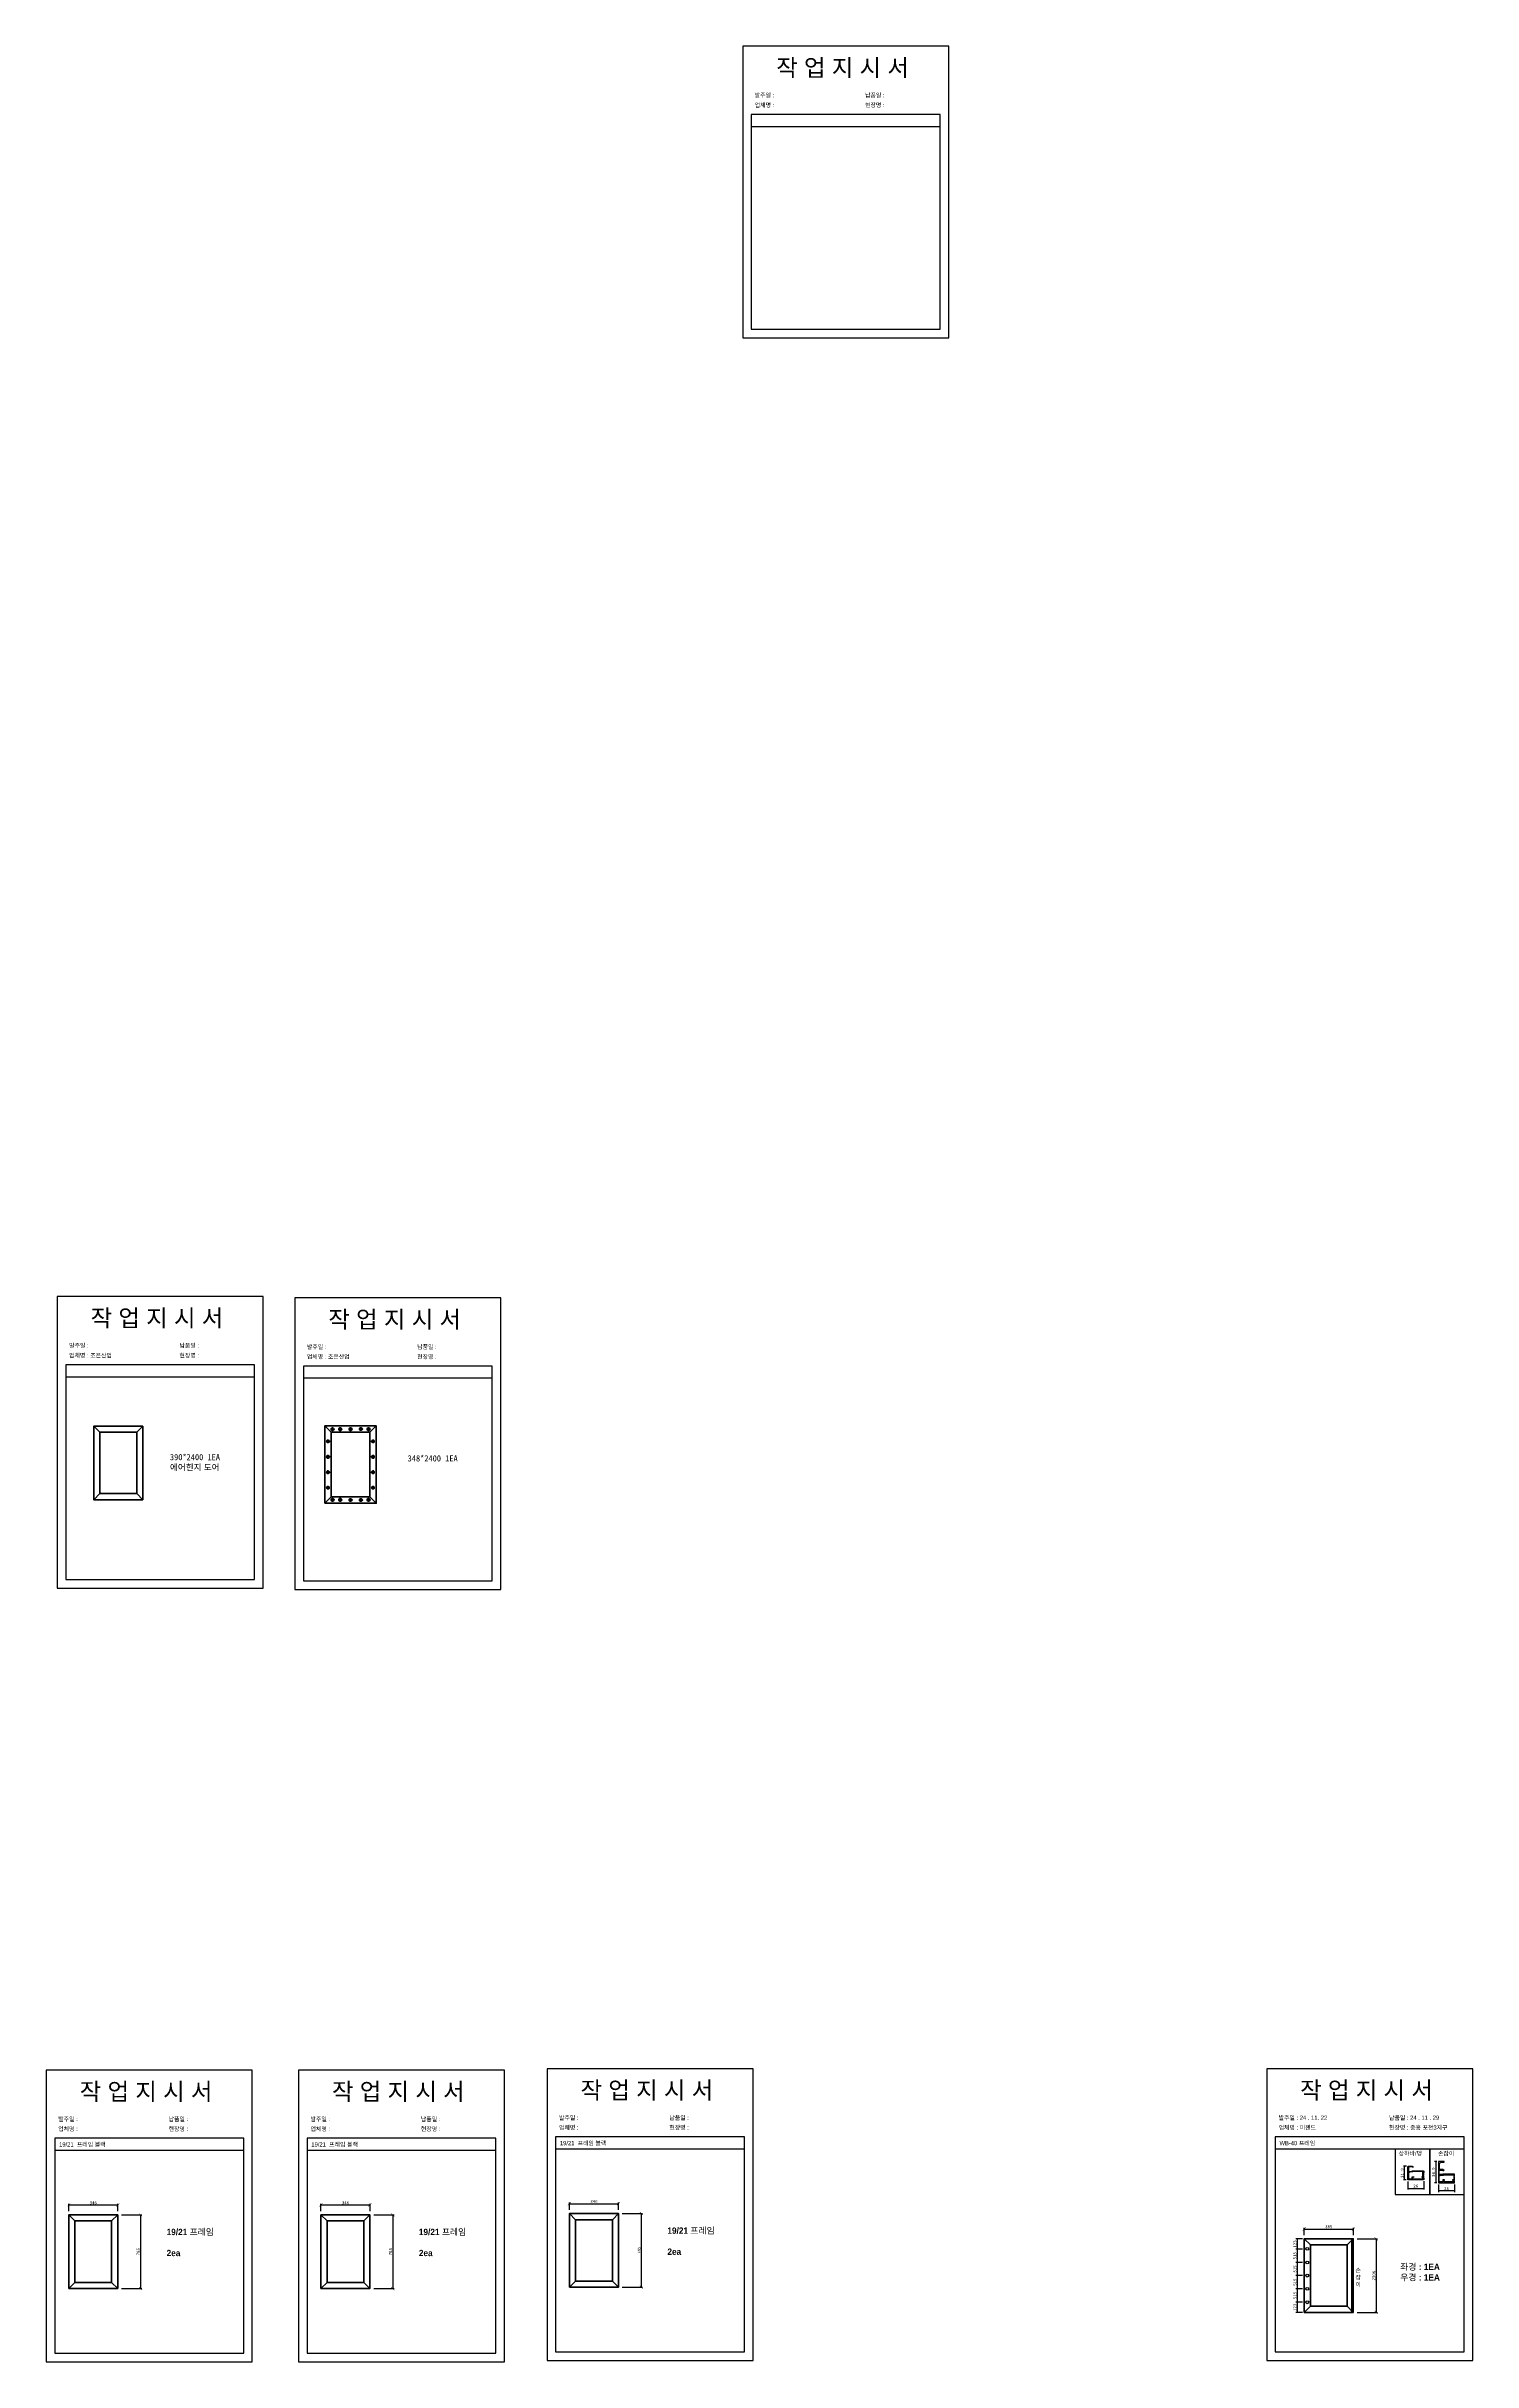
# Model space of a CAD drawing. Header units: millimetres. Extents: x -44117 to 256353, y -2095463 to 65325.
# Drawn here: x 39592 to 51223, y 24992 to 43863 of the extents above; entities that cross this region are included whole.
import ezdxf

# ---------------------------------------------------------------- set-up
doc = ezdxf.new("R2010")
doc.units = ezdxf.units.MM
doc.header["$LTSCALE"] = 10
doc.layers.add('Layer1', color=7, linetype='Continuous', lineweight=70)
doc.dimstyles.new('ISO-25', dxfattribs={"dimtxt": 2.5, "dimasz": 2.5, "dimexe": 1, "dimexo": 1, "dimtad": 1, "dimtxsty": 'Standard', "dimblk": 'ARCHTICK', "dimcen": 2.5, "dimadec": 0, "dimazin": 0, "dimtfac": 1, "dimtmove": 0, "dimatfit": 3, "dimfxl": 0, "dimarcsym": 0})

# ---------------------------------------------------------------- blocks, each defined once
blk = doc.blocks.new('_ArchTick')
at = {"color": 0, "linetype": 'ByBlock', "const_width": 0.15}
blk.add_lwpolyline([(-0.5, -0.5), (0.5, 0.5)], dxfattribs=at)
blk = doc.blocks.new('*D1538')
at = {"color": 0, "lineweight": -2}
for p, q in [((39775, 26218), (39775, 26279)), ((39775, 26269), (40175, 26269)), ((40175, 26218), (40175, 26279))]:
    blk.add_line(p, q, dxfattribs=at)
at = {"layer": 'Defpoints', "color": 0}
for p in [(40175, 26269), (39775, 26188), (40175, 26188)]:
    blk.add_point(p, dxfattribs=at)
at = {"color": 0, "lineweight": -2, "xscale": 25, "yscale": 25, "zscale": 25, "rotation": 180}
blk.add_blockref('_ArchTick', (39775, 26269), dxfattribs=at)
at = {"color": 0, "lineweight": -2, "xscale": 25, "yscale": 25, "zscale": 25}
blk.add_blockref('_ArchTick', (40175, 26269), dxfattribs=at)
at = {"color": 0, "insert": (39975, 26287), "char_height": 25, "attachment_point": 5}
blk.add_mtext('346', dxfattribs=at)
blk = doc.blocks.new('*D1537')
at = {"color": 0, "lineweight": -2}
for p, q in [((40205, 26188), (40371, 26188)), ((40361, 26188), (40361, 25588)), ((40205, 25588), (40371, 25588))]:
    blk.add_line(p, q, dxfattribs=at)
at = {"layer": 'Defpoints', "color": 0}
for p in [(40175, 26188), (40175, 25588), (40361, 25588)]:
    blk.add_point(p, dxfattribs=at)
at = {"color": 0, "lineweight": -2, "xscale": 25, "yscale": 25, "zscale": 25}
for p, rotation in [((40361, 26188), 90), ((40361, 25588), 270)]:
    blk.add_blockref('_ArchTick', p, dxfattribs=dict(at, rotation=rotation))
at = {"color": 0, "insert": (40342, 25888), "char_height": 25, "attachment_point": 5, "rotation": 90}
blk.add_mtext('785', dxfattribs=at)
blk = doc.blocks.new('*D1540')
at = {"color": 0, "lineweight": -2}
for p, q in [((41832, 26218), (41832, 26279)), ((41832, 26269), (42232, 26269)), ((42232, 26218), (42232, 26279))]:
    blk.add_line(p, q, dxfattribs=at)
at = {"layer": 'Defpoints', "color": 0}
for p in [(42232, 26269), (41832, 26188), (42232, 26188)]:
    blk.add_point(p, dxfattribs=at)
at = {"color": 0, "lineweight": -2, "xscale": 25, "yscale": 25, "zscale": 25, "rotation": 180}
blk.add_blockref('_ArchTick', (41832, 26269), dxfattribs=at)
at = {"color": 0, "lineweight": -2, "xscale": 25, "yscale": 25, "zscale": 25}
blk.add_blockref('_ArchTick', (42232, 26269), dxfattribs=at)
at = {"color": 0, "insert": (42032, 26287), "char_height": 25, "attachment_point": 5}
blk.add_mtext('346', dxfattribs=at)
blk = doc.blocks.new('*D1539')
at = {"color": 0, "lineweight": -2}
for p, q in [((42262, 26188), (42428, 26188)), ((42418, 26188), (42418, 25588)), ((42262, 25588), (42428, 25588))]:
    blk.add_line(p, q, dxfattribs=at)
at = {"layer": 'Defpoints', "color": 0}
for p in [(42232, 26188), (42232, 25588), (42418, 25588)]:
    blk.add_point(p, dxfattribs=at)
at = {"color": 0, "lineweight": -2, "xscale": 25, "yscale": 25, "zscale": 25}
for p, rotation in [((42418, 26188), 90), ((42418, 25588), 270)]:
    blk.add_blockref('_ArchTick', p, dxfattribs=dict(at, rotation=rotation))
at = {"color": 0, "insert": (42399, 25888), "char_height": 25, "attachment_point": 5, "rotation": 90}
blk.add_mtext('785', dxfattribs=at)
blk = doc.blocks.new('*D1542')
at = {"color": 0, "lineweight": -2}
for p, q in [((43858, 26229), (43858, 26289)), ((43858, 26279), (44258, 26279)), ((44258, 26229), (44258, 26289))]:
    blk.add_line(p, q, dxfattribs=at)
at = {"layer": 'Defpoints', "color": 0}
for p in [(44258, 26279), (43858, 26199), (44258, 26199)]:
    blk.add_point(p, dxfattribs=at)
at = {"color": 0, "lineweight": -2, "xscale": 25, "yscale": 25, "zscale": 25, "rotation": 180}
blk.add_blockref('_ArchTick', (43858, 26279), dxfattribs=at)
at = {"color": 0, "lineweight": -2, "xscale": 25, "yscale": 25, "zscale": 25}
blk.add_blockref('_ArchTick', (44258, 26279), dxfattribs=at)
at = {"color": 0, "insert": (44058, 26298), "char_height": 25, "attachment_point": 5}
blk.add_mtext('346', dxfattribs=at)
blk = doc.blocks.new('*D1541')
at = {"color": 0, "lineweight": -2}
for p, q in [((44288, 26199), (44454, 26199)), ((44444, 26199), (44444, 25599)), ((44288, 25599), (44454, 25599))]:
    blk.add_line(p, q, dxfattribs=at)
at = {"layer": 'Defpoints', "color": 0}
for p in [(44258, 26199), (44258, 25599), (44444, 25599)]:
    blk.add_point(p, dxfattribs=at)
at = {"color": 0, "lineweight": -2, "xscale": 25, "yscale": 25, "zscale": 25}
for p, rotation in [((44444, 26199), 90), ((44444, 25599), 270)]:
    blk.add_blockref('_ArchTick', p, dxfattribs=dict(at, rotation=rotation))
at = {"color": 0, "insert": (44425, 25899), "char_height": 25, "attachment_point": 5, "rotation": 90}
blk.add_mtext('785', dxfattribs=at)
blk = doc.blocks.new('*D1544')
at = {"color": 0, "lineweight": -2}
for p, q in [((49850, 26023), (49850, 26083)), ((49850, 26073), (50250, 26073)), ((50250, 26023), (50250, 26083))]:
    blk.add_line(p, q, dxfattribs=at)
at = {"layer": 'Defpoints', "color": 0}
for p in [(50250, 26073), (49850, 25993), (50250, 25993)]:
    blk.add_point(p, dxfattribs=at)
at = {"color": 0, "lineweight": -2, "xscale": 25, "yscale": 25, "zscale": 25, "rotation": 180}
blk.add_blockref('_ArchTick', (49850, 26073), dxfattribs=at)
at = {"color": 0, "lineweight": -2, "xscale": 25, "yscale": 25, "zscale": 25}
blk.add_blockref('_ArchTick', (50250, 26073), dxfattribs=at)
at = {"color": 0, "insert": (50050, 26092), "char_height": 25, "attachment_point": 5}
blk.add_mtext('385', dxfattribs=at)
blk = doc.blocks.new('*D1543')
at = {"color": 0, "lineweight": -2}
for p, q in [((50280, 25993), (50446, 25993)), ((50436, 25993), (50436, 25393)), ((50280, 25393), (50446, 25393))]:
    blk.add_line(p, q, dxfattribs=at)
at = {"layer": 'Defpoints', "color": 0}
for p in [(50250, 25993), (50250, 25393), (50436, 25393)]:
    blk.add_point(p, dxfattribs=at)
at = {"color": 0, "lineweight": -2, "xscale": 25, "yscale": 25, "zscale": 25}
for p, rotation in [((50436, 25993), 90), ((50436, 25393), 270)]:
    blk.add_blockref('_ArchTick', p, dxfattribs=dict(at, rotation=rotation))
at = {"color": 0, "insert": (50417, 25693), "char_height": 25, "attachment_point": 5, "rotation": 90}
blk.add_mtext('2306', dxfattribs=at)
blk = doc.blocks.new('*D1545')
at = {"color": 0, "lineweight": -2}
for p, q in [((49835, 25993), (49782, 25993)), ((49835, 25909), (49782, 25909)), ((49792, 25993), (49792, 25909))]:
    blk.add_line(p, q, dxfattribs=at)
at = {"layer": 'Defpoints', "color": 0}
for p in [(49792, 25909), (49850, 25993), (49850, 25909)]:
    blk.add_point(p, dxfattribs=at)
at = {"color": 0, "lineweight": -2, "xscale": 10, "yscale": 10, "zscale": 10}
for p, rotation in [((49792, 25993), 90), ((49792, 25909), 270)]:
    blk.add_blockref('_ArchTick', p, dxfattribs=dict(at, rotation=rotation))
at = {"color": 0, "insert": (49773, 25951), "char_height": 25, "attachment_point": 5, "rotation": 90}
blk.add_mtext('123', dxfattribs=at)
blk = doc.blocks.new('*D1546')
at = {"color": 0, "lineweight": -2}
for p, q in [((49835, 25909), (49782, 25909)), ((49792, 25909), (49792, 25800)), ((49835, 25800), (49782, 25800))]:
    blk.add_line(p, q, dxfattribs=at)
at = {"layer": 'Defpoints', "color": 0}
for p in [(49850, 25909), (49792, 25800), (49850, 25800)]:
    blk.add_point(p, dxfattribs=at)
at = {"color": 0, "lineweight": -2, "xscale": 10, "yscale": 10, "zscale": 10}
for p, rotation in [((49792, 25909), 90), ((49792, 25800), 270)]:
    blk.add_blockref('_ArchTick', p, dxfattribs=dict(at, rotation=rotation))
at = {"color": 0, "insert": (49773, 25855), "char_height": 25, "attachment_point": 5, "rotation": 90}
blk.add_mtext('515', dxfattribs=at)
blk = doc.blocks.new('*D1547')
at = {"color": 0, "lineweight": -2}
for p, q in [((49835, 25800), (49782, 25800)), ((49835, 25693), (49782, 25693)), ((49792, 25800), (49792, 25693))]:
    blk.add_line(p, q, dxfattribs=at)
at = {"layer": 'Defpoints', "color": 0}
for p in [(49792, 25693), (49850, 25800), (49850, 25693)]:
    blk.add_point(p, dxfattribs=at)
at = {"color": 0, "lineweight": -2, "xscale": 10, "yscale": 10, "zscale": 10}
for p, rotation in [((49792, 25800), 90), ((49792, 25693), 270)]:
    blk.add_blockref('_ArchTick', p, dxfattribs=dict(at, rotation=rotation))
at = {"color": 0, "insert": (49773, 25747), "char_height": 25, "attachment_point": 5, "rotation": 90}
blk.add_mtext('515', dxfattribs=at)
blk = doc.blocks.new('*D1548')
at = {"color": 0, "lineweight": -2}
for p, q in [((49835, 25693), (49782, 25693)), ((49792, 25693), (49792, 25586)), ((49835, 25586), (49782, 25586))]:
    blk.add_line(p, q, dxfattribs=at)
at = {"layer": 'Defpoints', "color": 0}
for p in [(49850, 25693), (49792, 25586), (49850, 25586)]:
    blk.add_point(p, dxfattribs=at)
at = {"color": 0, "lineweight": -2, "xscale": 10, "yscale": 10, "zscale": 10}
for p, rotation in [((49792, 25693), 90), ((49792, 25586), 270)]:
    blk.add_blockref('_ArchTick', p, dxfattribs=dict(at, rotation=rotation))
at = {"color": 0, "insert": (49773, 25640), "char_height": 25, "attachment_point": 5, "rotation": 90}
blk.add_mtext('515', dxfattribs=at)
blk = doc.blocks.new('*D1549')
at = {"color": 0, "lineweight": -2}
for p, q in [((49835, 25586), (49782, 25586)), ((49792, 25586), (49792, 25476)), ((49835, 25476), (49782, 25476))]:
    blk.add_line(p, q, dxfattribs=at)
at = {"layer": 'Defpoints', "color": 0}
for p in [(49850, 25586), (49792, 25476), (49850, 25476)]:
    blk.add_point(p, dxfattribs=at)
at = {"color": 0, "lineweight": -2, "xscale": 10, "yscale": 10, "zscale": 10}
for p, rotation in [((49792, 25586), 90), ((49792, 25476), 270)]:
    blk.add_blockref('_ArchTick', p, dxfattribs=dict(at, rotation=rotation))
at = {"color": 0, "insert": (49773, 25531), "char_height": 25, "attachment_point": 5, "rotation": 90}
blk.add_mtext('515', dxfattribs=at)
blk = doc.blocks.new('*D1550')
at = {"color": 0, "lineweight": -2}
for p, q in [((49835, 25476), (49782, 25476)), ((49835, 25393), (49782, 25393)), ((49792, 25476), (49792, 25393))]:
    blk.add_line(p, q, dxfattribs=at)
at = {"layer": 'Defpoints', "color": 0}
for p in [(49792, 25393), (49850, 25476), (49850, 25393)]:
    blk.add_point(p, dxfattribs=at)
at = {"color": 0, "lineweight": -2, "xscale": 10, "yscale": 10, "zscale": 10}
for p, rotation in [((49792, 25476), 90), ((49792, 25393), 270)]:
    blk.add_blockref('_ArchTick', p, dxfattribs=dict(at, rotation=rotation))
at = {"color": 0, "insert": (49773, 25434), "char_height": 25, "attachment_point": 5, "rotation": 90}
blk.add_mtext('123', dxfattribs=at)
blk = doc.blocks.new('*D1551')
at = {"color": 0, "lineweight": -2}
for p, q in [((50694, 26461), (50694, 26394)), ((50824, 26462), (50824, 26394)), ((50694, 26404), (50824, 26404))]:
    blk.add_line(p, q, dxfattribs=at)
at = {"layer": 'Defpoints', "color": 0}
for p in [(50694, 26476), (50824, 26477), (50824, 26404)]:
    blk.add_point(p, dxfattribs=at)
at = {"color": 0, "lineweight": -2, "xscale": 10, "yscale": 10, "zscale": 10, "rotation": 180}
blk.add_blockref('_ArchTick', (50694, 26404), dxfattribs=at)
at = {"color": 0, "lineweight": -2, "xscale": 10, "yscale": 10, "zscale": 10}
blk.add_blockref('_ArchTick', (50824, 26404), dxfattribs=at)
at = {"color": 0, "insert": (50759, 26423), "char_height": 25, "attachment_point": 5}
blk.add_mtext('26', dxfattribs=at)
blk = doc.blocks.new('*D1552')
at = {"color": 0, "lineweight": -2}
for p, q in [((50684, 26584), (50658, 26584)), ((50680, 26475), (50658, 26475)), ((50668, 26475), (50668, 26584))]:
    blk.add_line(p, q, dxfattribs=at)
at = {"layer": 'Defpoints', "color": 0}
for p in [(50668, 26584), (50695, 26475), (50699, 26584)]:
    blk.add_point(p, dxfattribs=at)
at = {"color": 0, "lineweight": -2, "xscale": 10, "yscale": 10, "zscale": 10}
for p, rotation in [((50668, 26584), 90), ((50668, 26475), 270)]:
    blk.add_blockref('_ArchTick', p, dxfattribs=dict(at, rotation=rotation))
at = {"color": 0, "insert": (50649, 26529), "char_height": 25, "attachment_point": 5, "rotation": 90}
blk.add_mtext('21.9', dxfattribs=at)
blk = doc.blocks.new('*D1553')
at = {"color": 0, "lineweight": -2}
for p, q in [((50932, 26623), (50913, 26623)), ((50923, 26623), (50923, 26449)), ((50931, 26449), (50913, 26449))]:
    blk.add_line(p, q, dxfattribs=at)
at = {"layer": 'Defpoints', "color": 0}
for p in [(50947, 26623), (50923, 26449), (50946, 26449)]:
    blk.add_point(p, dxfattribs=at)
at = {"color": 0, "lineweight": -2, "xscale": 10, "yscale": 10, "zscale": 10}
for p, rotation in [((50923, 26623), 90), ((50923, 26449), 270)]:
    blk.add_blockref('_ArchTick', p, dxfattribs=dict(at, rotation=rotation))
at = {"color": 0, "insert": (50904, 26536), "char_height": 25, "attachment_point": 5, "rotation": 90}
blk.add_mtext('34.9', dxfattribs=at)
blk = doc.blocks.new('*D1554')
at = {"color": 0, "lineweight": -2}
for p, q in [((50945, 26436), (50945, 26374)), ((51075, 26436), (51075, 26374)), ((51075, 26384), (50945, 26384))]:
    blk.add_line(p, q, dxfattribs=at)
at = {"layer": 'Defpoints', "color": 0}
for p in [(50945, 26451), (51075, 26451), (50945, 26384)]:
    blk.add_point(p, dxfattribs=at)
at = {"color": 0, "lineweight": -2, "xscale": 10, "yscale": 10, "zscale": 10, "rotation": 180}
blk.add_blockref('_ArchTick', (50945, 26384), dxfattribs=at)
at = {"color": 0, "lineweight": -2, "xscale": 10, "yscale": 10, "zscale": 10}
blk.add_blockref('_ArchTick', (51075, 26384), dxfattribs=at)
at = {"color": 0, "insert": (51010, 26403), "char_height": 25, "attachment_point": 5}
blk.add_mtext('26', dxfattribs=at)

msp = doc.modelspace()

# ---------------------------------------------------------------- linework, layer by layer
for p, q in [((46881.13387, 43307.58813), (45341.13387, 43307.58813)), ((46881.13387, 43207.58813), (45341.13387, 43207.58813)), ((41290.76449, 33116.77419), (39750.76449, 33116.77419)), ((43229.10699, 33106.46944), (41689.10699, 33106.46944)), ((41290.76449, 33016.77419), (39750.76449, 33016.77419)), ((43229.10699, 33006.46944), (41689.10699, 33006.46944)), ((41202.18454, 26812.42512), (39662.18454, 26812.42512)), ((43258.98697, 26812.42512), (41718.98697, 26812.42512)), ((45285.57652, 26823.23727), (43745.57652, 26823.23727)), ((51153.42957, 26823.23727), (49613.42957, 26823.23727)), ((41202.18454, 26712.42512), (39662.18454, 26712.42512)), ((43258.98697, 26712.42512), (41718.98697, 26712.42512)), ((45285.57652, 26723.23727), (43745.57652, 26723.23727)), ((51153.42957, 26723.23727), (49613.42957, 26723.23727)), ((50234.58962, 25993.1615), (50234.58962, 25393.1615))]:
    msp.add_line(p, q)
for points in [[(45271.13387, 41486.75785), (46951.13387, 41486.75785), (46951.13387, 43862.75785), (45271.13387, 43862.75785)], [(39680.76449, 31295.94391), (41360.76449, 31295.94391), (41360.76449, 33671.94391), (39680.76449, 33671.94391)], [(41619.10699, 31285.63916), (43299.10699, 31285.63916), (43299.10699, 33661.63916), (41619.10699, 33661.63916)], [(39592.18454, 24991.59485), (41272.18454, 24991.59485), (41272.18454, 27367.59485), (39592.18454, 27367.59485)], [(41648.98697, 24991.59485), (43328.98697, 24991.59485), (43328.98697, 27367.59485), (41648.98697, 27367.59485)], [(43675.57652, 25002.40699), (45355.57652, 25002.40699), (45355.57652, 27378.40699), (43675.57652, 27378.40699)], [(49543.42957, 25002.40699), (51223.42957, 25002.40699), (51223.42957, 27378.40699), (49543.42957, 27378.40699)], [(50872.92835, 26723.23727), (50592.42713, 26723.23727), (50592.42713, 26355.21888), (50872.92835, 26355.21888)], [(51153.42957, 26723.23727), (50872.92835, 26723.23727), (50872.92835, 26355.21888), (51153.42957, 26355.21888)]]:
    msp.add_lwpolyline(points, close=True)
for points in [[(45341.13387, 43307.58813), (45341.13387, 41556.75785), (46881.13387, 41556.75785), (46881.13387, 43307.58813)], [(39750.76449, 33116.77419), (39750.76449, 31365.94391), (41290.76449, 31365.94391), (41290.76449, 33116.77419)], [(41689.10699, 33106.46944), (41689.10699, 31355.63916), (43229.10699, 31355.63916), (43229.10699, 33106.46944)], [(39662.18454, 26812.42512), (39662.18454, 25061.59485), (41202.18454, 25061.59485), (41202.18454, 26812.42512)], [(41718.98697, 26812.42512), (41718.98697, 25061.59485), (43258.98697, 25061.59485), (43258.98697, 26812.42512)], [(43745.57652, 26823.23727), (43745.57652, 25072.40699), (45285.57652, 25072.40699), (45285.57652, 26823.23727)], [(49613.42957, 26823.23727), (49613.42957, 25072.40699), (51153.42957, 25072.40699), (51153.42957, 26823.23727)]]:
    msp.add_lwpolyline(points)
at = {"color": 7, "elevation": 0}
for points in [[(51074.66309, 26451.46967), (51074.66309, 26462.21967), (51073.16309, 26463.71967), (51074.66309, 26465.21967), (51073.16309, 26466.71967), (51074.66309, 26468.21967), (51073.16309, 26469.71967), (51074.66309, 26471.21967), (51073.16309, 26472.71967), (51074.66309, 26474.21967), (51073.16309, 26475.71967), (51074.66309, 26477.21967), (51073.16309, 26478.71967), (51074.66309, 26480.21967), (51073.16309, 26481.71967), (51074.66309, 26483.21967), (51073.16309, 26484.71967), (51074.66309, 26486.21967), (51073.16309, 26487.71967), (51074.66309, 26489.21967), (51073.16309, 26490.71967), (51074.66309, 26492.21967), (51073.16309, 26493.71967), (51074.66309, 26495.21967), (51073.16309, 26496.71967), (51074.66309, 26498.21967), (51073.16309, 26499.71967), (51074.66309, 26501.21967), (51073.16309, 26502.71967), (51074.66309, 26504.21967), (51073.16309, 26505.71967), (51074.66309, 26507.21967), (51074.66309, 26517.96967, 0.4142135624), (51072.16309, 26520.46967), (50982.16309, 26520.46967, 0.4142135624), (50980.66309, 26518.96967), (50980.66309, 26518.46967, -0.4142135624), (50979.66309, 26517.46967), (50952.16309, 26517.46967, -0.4142135624), (50950.66309, 26518.96967), (50950.66309, 26551.96967, -0.4142135624), (50952.16309, 26553.46967), (50979.66309, 26553.46967, -0.4142135624), (50980.66309, 26552.46967), (50980.66309, 26551.96967, 0.4142135624), (50982.16309, 26550.46967), (50988.16309, 26550.46967, 0.855700792), (50988.62127, 26553.39798), (50979.41606, 26558.46967), (50952.16309, 26558.46967), (50952.16309, 26600.07069, -0.4173893777), (50969.75154, 26617.46967), (50972.28633, 26617.46967, 0.118515719), (50973.64997, 26617.7975, -0.2466321039), (50975.97471, 26617.77018, 0.2301863539), (50978.59795, 26617.77018), (50978.59795, 26617.77018, -0.2466321039), (50980.92269, 26617.7975, 0.2404082058), (50983.64997, 26617.7975, -0.2466321039), (50985.97471, 26617.77018, 0.1244779229), (50987.16309, 26617.46967, 0.4142135624), (50989.66309, 26619.96967), (50989.66309, 26620.96967, 0.4142135624), (50987.16309, 26623.46967), (50947.16309, 26623.46967, 0.4142135624), (50944.66309, 26620.96967), (50944.66309, 26450.46967, 0.4142135624), (50946.16309, 26448.96967), (51072.16309, 26448.96967, 0.4142135624), (51074.66309, 26451.46967)], [(50823.88428, 26543.57752), (50823.88428, 26532.82752), (50822.38428, 26531.32752), (50823.88428, 26529.82752), (50822.38428, 26528.32752), (50823.88428, 26526.82752), (50822.38428, 26525.32752), (50823.88428, 26523.82752), (50822.38428, 26522.32752), (50823.88428, 26520.82752), (50822.38428, 26519.32752), (50823.88428, 26517.82752), (50822.38428, 26516.32752), (50823.88428, 26514.82752), (50822.38428, 26513.32752), (50823.88428, 26511.82752), (50822.38428, 26510.32752), (50823.88428, 26508.82752), (50822.38428, 26507.32752), (50823.88428, 26505.82752), (50822.38428, 26504.32752), (50823.88428, 26502.82752), (50822.38428, 26501.32752), (50823.88428, 26499.82752), (50822.38428, 26498.32752), (50823.88428, 26496.82752), (50822.38428, 26495.32752), (50823.88428, 26493.82752), (50822.38428, 26492.32752), (50823.88428, 26490.82752), (50822.38428, 26489.32752), (50823.88428, 26487.82752), (50823.88428, 26477.07752, -0.4142135624), (50821.38428, 26474.57752), (50821.38428, 26474.57752), (50695.38428, 26474.57752, -0.4142135624), (50693.88428, 26476.07752), (50693.88428, 26579.07752, -0.4142135624), (50698.88428, 26584.07752), (50728.63725, 26584.07752), (50737.84246, 26579.00583, -0.855700792), (50737.38428, 26576.07752), (50731.38428, 26576.07752, -0.4142135624), (50729.88428, 26577.57752), (50729.88428, 26578.07752, 0.4142135624), (50728.88428, 26579.07752), (50701.38428, 26579.07752, 0.4142135624), (50699.88428, 26577.57752), (50699.88428, 26544.57752, 0.4142135624), (50701.38428, 26543.07752), (50728.88428, 26543.07752, 0.4142135624), (50729.88428, 26544.07752), (50729.88428, 26544.57752, -0.4142135624), (50731.38428, 26546.07752), (50821.38428, 26546.07752, -0.4142135623), (50823.88428, 26543.57752)]]:
    msp.add_lwpolyline(points, format="xyb", dxfattribs=at)
at = {"color": 7}
for points in [[(50699.88428, 26536.57752), (50699.88428, 26481.57752, 0.6516899091), (50702.39511, 26480.46926), (50705.37346, 26483.18578, -0.3444690404), (50707.21571, 26483.32601, 0.1479411349), (50708.04714, 26483.0745), (50726.88428, 26483.0745, 0.4142135624), (50728.38428, 26484.5745), (50728.38428, 26498.07752, -0.4142135624), (50729.88428, 26499.57752), (50740.88428, 26499.57752, -0.4142135624), (50742.38428, 26498.07752), (50742.38428, 26497.07752, -0.4142135624), (50740.88428, 26495.57752), (50734.88428, 26495.57752, 0.4142135624), (50733.38428, 26494.07752), (50733.38428, 26484.57752, 0.4142135624), (50734.88428, 26483.07752), (50816.13428, 26483.07752, 0.4142135624), (50817.63428, 26484.57752), (50817.63428, 26494.07752, 0.4142135624), (50816.13428, 26495.57752), (50810.13428, 26495.57752, -0.4142135624), (50808.63428, 26497.07752), (50808.63428, 26498.07752, -0.4142135624), (50810.13428, 26499.57752), (50816.13428, 26499.57752, 0.4142135624), (50817.63428, 26501.07752), (50817.63428, 26539.57752, 0.4142135624), (50816.13428, 26541.07752), (50735.88428, 26541.07752, 0.4142135624), (50734.88428, 26540.07752), (50734.88428, 26539.57752, -0.414213547), (50733.38428, 26538.07752), (50708.88428, 26538.07752, 0.4142135328), (50707.88428, 26537.07752), (50707.88428, 26536.07752, -0.6516899091), (50705.37346, 26534.96926), (50702.39511, 26537.68577, 0.651689909), (50699.88428, 26536.57752)], [(50984.16309, 26512.46967, 0.414213547), (50985.66309, 26513.96967), (50985.66309, 26514.46967, -0.4142135624), (50986.66309, 26515.46967), (51066.91309, 26515.46967, -0.4142135624), (51068.41309, 26513.96967), (51068.41309, 26475.46967, -0.4142135624), (51066.91309, 26473.96967), (51060.91309, 26473.96967, 0.4142135624), (51059.41309, 26472.46967), (51059.41309, 26471.46967, 0.4142135624), (51060.91309, 26469.96967), (51066.91309, 26469.96967, -0.4142135624), (51068.41309, 26468.46967), (51068.41309, 26458.96967, -0.4142135624), (51066.91309, 26457.46967), (50985.66309, 26457.46967, -0.4142135624), (50984.16309, 26458.96967), (50984.16309, 26468.46967, -0.4142135624), (50985.66309, 26469.96967), (50991.66309, 26469.96967, 0.4142135624), (50993.16309, 26471.46967), (50993.16309, 26472.46967, 0.4142135624), (50991.66309, 26473.96967), (50980.66309, 26473.96967, 0.4142135624), (50979.16309, 26472.46967), (50979.16309, 26458.96666, -0.4142135624), (50977.66309, 26457.46666), (50958.82594, 26457.46666, -0.1479411349), (50957.99452, 26457.71817, 0.3444690404), (50956.15226, 26457.57793), (50953.17391, 26454.86142, -0.6516899091), (50950.66309, 26455.96967), (50950.66309, 26510.96967, -0.651689909), (50953.17391, 26512.07793), (50956.15226, 26509.36142, 0.6516899091), (50958.66309, 26510.46967), (50958.66309, 26511.46967, -0.4142135328), (50959.66309, 26512.46967), (50984.16491, 26512.46968)]]:
    msp.add_lwpolyline(points, format="xyb", dxfattribs=at)
for centre in [(49874.77208, 25910.71744), (49874.77208, 25800.19421), (49874.77208, 25693.1615), (49874.77208, 25586.1288), (49874.77208, 25475.60557)]:
    msp.add_circle(centre, 11.35567)
at = {"layer": 'Layer1'}
for p, q in [((40029.3485, 32566.32007), (39979.3485, 32616.32007)), ((40329.3485, 32566.32007), (40379.3485, 32616.32007)), ((41915.17526, 32566.26784), (41862.67526, 32618.76784)), ((41888.92526, 32508.51784), (41888.92526, 32477.01784)), ((41925.66595, 32607.02578), (41925.66595, 32575.52578)), ((41988.66362, 32607.56858), (41988.66362, 32576.06858)), ((42072.67526, 32608.26784), (42072.67526, 32576.76784)), ((42156.6846, 32608.8941), (42156.6846, 32577.3941)), ((42219.67445, 32607.76313), (42219.67445, 32576.26313)), ((42230.17526, 32566.26784), (42282.67526, 32618.76784)), ((42256.42526, 32508.51784), (42256.42526, 32477.01784)), ((41888.92526, 32382.51784), (41888.92526, 32351.01784)), ((42256.42526, 32382.51784), (42256.42526, 32351.01784)), ((41873.17526, 32114.76784), (41904.67526, 32114.76784)), ((41888.92526, 32256.51784), (41888.92526, 32225.01784)), ((41888.92526, 32130.51784), (41888.92526, 32099.01784)), ((42272.17526, 32114.76784), (42240.67526, 32114.76784)), ((42256.42526, 32256.51784), (42256.42526, 32225.01784)), ((42256.42526, 32130.51784), (42256.42526, 32099.01784)), ((39979.3485, 32016.32007), (40029.3485, 32066.32007)), ((40329.3485, 32066.32007), (40379.3485, 32016.32007)), ((41915.17526, 32041.26784), (41862.67526, 31988.76784)), ((41925.66595, 32000.50989), (41925.66595, 32032.00989)), ((41988.66362, 31999.96709), (41988.66362, 32031.46709)), ((42072.67526, 31999.26784), (42072.67526, 32030.76784)), ((42156.6846, 31998.64157), (42156.6846, 32030.14157)), ((42219.67445, 31999.77254), (42219.67445, 32031.27254)), ((42282.67526, 31988.76784), (42230.17526, 32041.26784)), ((39824.88637, 26138.30732), (39774.88637, 26188.30732)), ((40124.88637, 26138.30732), (40174.88637, 26188.30732)), ((41881.6888, 26138.30732), (41831.6888, 26188.30732)), ((42181.6888, 26138.30732), (42231.6888, 26188.30732)), ((43908.27835, 26149.11947), (43858.27835, 26199.11947)), ((44208.27835, 26149.11947), (44258.27835, 26199.11947)), ((49899.77208, 25943.1615), (49849.77208, 25993.1615)), ((50199.77208, 25943.1615), (50249.77208, 25993.1615)), ((39824.88637, 25638.30732), (39774.88637, 25588.30732)), ((40174.88637, 25588.30732), (40124.88637, 25638.30732)), ((41881.6888, 25638.30732), (41831.6888, 25588.30732)), ((42231.6888, 25588.30732), (42181.6888, 25638.30732)), ((43908.27835, 25649.11947), (43858.27835, 25599.11947)), ((44258.27835, 25599.11947), (44208.27835, 25649.11947)), ((49899.77208, 25443.1615), (49849.77208, 25393.1615)), ((50249.77208, 25393.1615), (50199.77208, 25443.1615))]:
    msp.add_line(p, q, dxfattribs=at)
for points in [[(40379.3485, 32016.32007), (39979.3485, 32016.32007), (39979.3485, 32616.32007), (40379.3485, 32616.32007)], [(40329.3485, 32066.32007), (40029.3485, 32066.32007), (40029.3485, 32566.32007), (40329.3485, 32566.32007)], [(41862.67526, 31988.76784), (42282.67526, 31988.76784), (42282.67526, 32618.76784), (41862.67526, 32618.76784)], [(41873.17526, 32492.76784), (41904.67526, 32492.76784)], [(41909.91595, 32591.27578), (41941.41595, 32591.27578)], [(41915.17526, 32041.26784), (42230.17526, 32041.26784), (42230.17526, 32566.26784), (41915.17526, 32566.26784)], [(41972.91362, 32591.81858), (42004.41362, 32591.81858)], [(42056.92526, 32592.51784), (42088.42526, 32592.51784)], [(42140.9346, 32593.1441), (42172.4346, 32593.1441)], [(42203.92445, 32592.01313), (42235.42445, 32592.01313)], [(42272.17526, 32492.76784), (42240.67526, 32492.76784)], [(41873.17526, 32366.76784), (41904.67526, 32366.76784)], [(42272.17526, 32366.76784), (42240.67526, 32366.76784)], [(41873.17526, 32240.76784), (41904.67526, 32240.76784)], [(42272.17526, 32240.76784), (42240.67526, 32240.76784)], [(41909.91595, 32016.25989), (41941.41595, 32016.25989)], [(41972.91362, 32015.71709), (42004.41362, 32015.71709)], [(42056.92526, 32015.01784), (42088.42526, 32015.01784)], [(42140.9346, 32014.39157), (42172.4346, 32014.39157)], [(42203.92445, 32015.52254), (42235.42445, 32015.52254)], [(39774.88637, 25588.30732), (40174.88637, 25588.30732), (40174.88637, 26188.30732), (39774.88637, 26188.30732)], [(39824.88637, 25638.30732), (40124.88637, 25638.30732), (40124.88637, 26138.30732), (39824.88637, 26138.30732)], [(41831.6888, 25588.30732), (42231.6888, 25588.30732), (42231.6888, 26188.30732), (41831.6888, 26188.30732)], [(41881.6888, 25638.30732), (42181.6888, 25638.30732), (42181.6888, 26138.30732), (41881.6888, 26138.30732)], [(43858.27835, 25599.11947), (44258.27835, 25599.11947), (44258.27835, 26199.11947), (43858.27835, 26199.11947)], [(43908.27835, 25649.11947), (44208.27835, 25649.11947), (44208.27835, 26149.11947), (43908.27835, 26149.11947)], [(49849.77208, 25393.1615), (50249.77208, 25393.1615), (50249.77208, 25993.1615), (49849.77208, 25993.1615)], [(49899.77208, 25443.1615), (50199.77208, 25443.1615), (50199.77208, 25943.1615), (49899.77208, 25943.1615)]]:
    msp.add_lwpolyline(points, close=True, dxfattribs=at)
for centre in [(41888.92526, 32492.76784), (41925.66595, 32591.27578), (41988.66362, 32591.81858), (42072.67526, 32592.51784), (42156.6846, 32593.1441), (42219.67445, 32592.01313), (42256.42526, 32492.76784), (41888.92526, 32366.76784), (42256.42526, 32366.76784), (41888.92526, 32240.76784), (41888.92526, 32114.76784), (42256.42526, 32240.76784), (42256.42526, 32114.76784), (41925.66595, 32016.25989), (41988.66362, 32015.71709), (42072.67526, 32015.01784), (42156.6846, 32014.39157), (42219.67445, 32015.52254)]:
    msp.add_circle(centre, 10.5, dxfattribs=at)

# ---------------------------------------------------------------- texts
at = {"attachment_point": 1}
for s, width, heights, insert, char_height in [('{\\fGulim|b0|i0|c129|p50;작 업 지 시 서}', 3307.3198183, [-155.84554], (45543.94047, 43758.59534), 140), ('{\\fGulim|b0|i0|c129|p50;업체명 :}', 3307.3198183, [-38.2735], (45368.73112, 43401.21874), 34.3), ('{\\fGulim|b0|i0|c129|p50;발주일 :}', 3307.3198183, [-38.18216], (45368.73112, 43481.87492), 34.3), ('{\\fGulim|b0|i0|c129|p50;현장명 : }', 3307.3198183, [-38.2735], (46268.7091, 43401.21874), 34.3), ('{\\fGulim|b0|i0|c129|p50;납품일 :}', 3307.3198183, [-37.67976], (46268.7091, 43481.87492), 34.3), ('{\\fGulim|b0|i0|c129|p50;작 업 지 시 서}', 3307.3198183, [-155.84554], (39953.57109, 33567.7814), 140), ('{\\fGulim|b0|i0|c129|p50;작 업 지 시 서}', 3307.3198183, [-155.84554], (41891.9136, 33557.47665), 140), ('{\\fGulim|b0|i0|c129|p50;업체명 : 조은산업}', 3307.3198183, [-38.2735], (39778.36174, 33210.4048), 34.3), ('{\\fGulim|b0|i0|c129|p50;발주일 :}', 3307.3198183, [-38.18216], (39778.36174, 33291.06098), 34.3), ('{\\fGulim|b0|i0|c129|p50;현장명 : }', 3307.3198183, [-38.2735], (40678.33972, 33210.4048), 34.3), ('{\\fGulim|b0|i0|c129|p50;납품일 :}', 3307.3198183, [-37.67976], (40678.33972, 33291.06098), 34.3), ('{\\fGulim|b0|i0|c129|p50;발주일 :}', 3307.3198183, [-38.18216], (41716.70424, 33280.75623), 34.3), ('{\\fGulim|b0|i0|c129|p50;납품일 :}', 3307.3198183, [-37.67976], (42616.68222, 33280.75623), 34.3), ('{\\fGulim|b0|i0|c129|p50;업체명 : 조은산업}', 3307.3198183, [-38.2735], (41716.70424, 33200.10005), 34.3), ('{\\fGulim|b0|i0|c129|p50;현장명 : }', 3307.3198183, [-38.2735], (42616.68222, 33200.10005), 34.3), ('390*2400 1EA\\P{\\fGulim|b0|i0|c129|p50;에어힌지 도어}', 845.6315287, [542.02624], (40600.39465, 32389.28158), 50), ('348*2400 1EA', 845.6315287, [542.02624], (42538.73715, 32378.97684), 50), ('{\\fGulim|b0|i0|c129|p50;작 업 지 시 서}', 3307.3198183, [-155.84554], (39864.99115, 27263.43233), 140), ('{\\fGulim|b0|i0|c129|p50;작 업 지 시 서}', 3307.3198183, [-155.84554], (41921.79358, 27263.43233), 140), ('{\\fGulim|b0|i0|c129|p50;작 업 지 시 서}', 3307.3198183, [-155.84554], (43948.38313, 27274.24448), 140), ('{\\fGulim|b0|i0|c129|p50;작 업 지 시 서}', 3307.3198183, [-155.84554], (49816.23617, 27274.24448), 140), ('{\\fGulim|b0|i0|c129|p50;발주일 :}', 3307.3198183, [-38.18216], (39689.78179, 26986.71191), 34.3), ('{\\fGulim|b0|i0|c129|p50;납품일 :}', 3307.3198183, [-37.67976], (40589.75977, 26986.71191), 34.3), ('{\\fGulim|b0|i0|c129|p50;발주일 :}', 3307.3198183, [-38.18216], (41746.58422, 26986.71191), 34.3), ('{\\fGulim|b0|i0|c129|p50;납품일 :}', 3307.3198183, [-37.67976], (42646.5622, 26986.71191), 34.3), ('{\\fGulim|b0|i0|c129|p50;발주일 :}', 3307.3198183, [-38.18216], (43773.17377, 26997.52406), 34.3), ('{\\fGulim|b0|i0|c129|p50;납품일 :}', 3307.3198183, [-37.67976], (44673.15175, 26997.52406), 34.3), ('{\\fGulim|b0|i0|c129|p50;발주일 : 24 . 11. 22}', 3307.3198183, [-38.18216], (49641.02682, 26997.52406), 34.3), ('{\\fGulim|b0|i0|c129|p50;납품일 : 24 . 11 . 29}', 3307.3198183, [-37.67976], (50541.0048, 26997.52406), 34.3), ('{\\fGulim|b0|i0|c129|p50;업체명 : }', 3307.3198183, [-38.2735], (39689.78179, 26906.05574), 34.3), ('{\\fGulim|b0|i0|c129|p50;현장명 : }', 3307.3198183, [-38.2735], (40589.75977, 26906.05574), 34.3), ('{\\fGulim|b0|i0|c129|p50;업체명 : }', 3307.3198183, [-38.2735], (41746.58422, 26906.05574), 34.3), ('{\\fGulim|b0|i0|c129|p50;현장명 : }', 3307.3198183, [-38.2735], (42646.5622, 26906.05574), 34.3), ('{\\fGulim|b0|i0|c129|p50;업체명 : }', 3307.3198183, [-38.2735], (43773.17377, 26916.86788), 34.3), ('{\\fGulim|b0|i0|c129|p50;현장명 : }', 3307.3198183, [-38.2735], (44673.15175, 26916.86788), 34.3), ('{\\fGulim|b0|i0|c129|p50;업체명 : 미젠드}', 3307.3198183, [-38.31917], (49641.02682, 26916.86788), 34.3), ('{\\fGulim|b0|i0|c129|p50;현장명 : 중흥 포천3지구}', 3307.3198183, [-38.2735], (50541.0048, 26916.86788), 34.3), ('{\\fGulim|b0|i0|c129|p50;19/21  프레임 블랙}', 3307.3198183, [-41.60759], (39696.82399, 26779.38964), 34.3), ('{\\fGulim|b0|i0|c129|p50;19/21  프레임 블랙}', 3307.3198183, [-41.60759], (41753.62642, 26779.38964), 34.3), ('{\\fGulim|b0|i0|c129|p50;19/21  프레임 블랙}', 3307.3198183, [-41.60759], (43780.21597, 26790.20178), 34.3), ('{\\fGulim|b0|i0|c129|p50;WB-40 프레임}', 3307.3198183, [-38.22783], (49648.06902, 26790.20178), 34.3), ('{\\fGulim|b0|i0|c129|p50;상하바/멍}', 3307.3198183, [-41.60759], (50619.62064, 26706.86123), 34.3), ('{\\fGulim|b0|i0|c129|p50;손잡이}', 3307.3198183, [-38.18216], (50940.3433, 26705.74449), 34.3), ('{\\fGulim|b1|i0|c129|p50;19/21 프레임\\P\\P2ea}', 3307.3198183, [-229.00694], (40573.44099, 26074.69158), 51.45), ('{\\fGulim|b1|i0|c129|p50;19/21 프레임\\P\\P2ea}', 3307.3198183, [-229.00694], (42630.24342, 26074.69158), 51.45), ('{\\fGulim|b1|i0|c129|p50;19/21 프레임\\P\\P2ea}', 3307.3198183, [-229.00694], (44656.83297, 26085.50373), 51.45), ('{\\fGulim|b0|i0|c129|p50;손\\P잡\\P이}', 3307.3198183, [-155.62122], (50267.23859, 25753.42236), 34.3), ('{\\fGulim|b1|i0|c129|p50;좌경 : 1EA\\P우경 : 1EA}', 3307.3198183, [-145.36667], (50632.34265, 25790.34776), 51.45)]:
    msp.add_mtext_dynamic_manual_height_columns(s, width=width, gutter_width=12.5, heights=heights, dxfattribs=dict(at, insert=insert, char_height=char_height))

# ---------------------------------------------------------------- dimensions: what is measured, and where the dimension line sits
for base, p1, p2, text, override, picture, middle in [((50922.6801, 26448.96967), (50947.16309, 26623.46967, 0), (50946.16309, 26448.96967, 0), '34.9', {"dimscale": 10, "dimasz": 1, "dimexo": 1.5}, '*D1553', (50903.9301, 26536.21967)), ((50667.99674, 26584.07752), (50695.38428, 26474.57752, 0), (50698.88428, 26584.07752, 0), '21.9', {"dimscale": 10, "dimasz": 1, "dimexo": 1.5}, '*D1552', (50649.24674, 26529.32752)), ((40360.80636, 25588.30732), (40174.88637, 26188.30732), (40174.88637, 25588.30732), '785', {"dimscale": 10, "dimexo": 3}, '*D1537', (40342.05636, 25888.30732)), ((42417.60879, 25588.30732), (42231.6888, 26188.30732), (42231.6888, 25588.30732), '785', {"dimscale": 10, "dimexo": 3}, '*D1539', (42398.85879, 25888.30732)), ((44444.19834, 25599.11947), (44258.27835, 26199.11947), (44258.27835, 25599.11947), '785', {"dimscale": 10, "dimexo": 3}, '*D1541', (44425.44834, 25899.11947)), ((50435.69208, 25393.1615), (50249.77208, 25993.1615), (50249.77208, 25393.1615), '2306', {"dimscale": 10, "dimexo": 3}, '*D1543', (50416.94208, 25693.1615))]:
    dim = msp.add_linear_dim(base=base, p1=p1, p2=p2, angle=90, text=text, dimstyle='ISO-25', override=override)
    dim.commit()
    dim.dimension.update_dxf_attribs({"geometry": picture, "text_midpoint": middle})
for base, p1, p2, text, override, picture, middle in [((50823.88428, 26404.19884), (50693.88428, 26476.07752, 0), (50823.88428, 26477.07752, 0), '26', {"dimscale": 10, "dimasz": 1, "dimexo": 1.5}, '*D1551', (50758.88428, 26422.94884)), ((50944.66309, 26384.4472), (51074.66309, 26451.46967, 0), (50944.66309, 26451.46967, 0), '26', {"dimscale": 10, "dimasz": 1, "dimexo": 1.5}, '*D1554', (51009.66309, 26403.1972)), ((40174.88637, 26268.56712), (39774.88637, 26188.30732), (40174.88637, 26188.30732), '346', {"dimscale": 10, "dimexo": 3}, '*D1538', (39974.88637, 26287.31712)), ((42231.6888, 26268.56712), (41831.6888, 26188.30732), (42231.6888, 26188.30732), '346', {"dimscale": 10, "dimexo": 3}, '*D1540', (42031.6888, 26287.31712)), ((44258.27835, 26279.37927), (43858.27835, 26199.11947), (44258.27835, 26199.11947), '346', {"dimscale": 10, "dimexo": 3}, '*D1542', (44058.27835, 26298.12927)), ((50249.77208, 26073.4213), (49849.77208, 25993.1615), (50249.77208, 25993.1615), '385', {"dimscale": 10, "dimexo": 3}, '*D1544', (50049.77208, 26092.1713))]:
    dim = msp.add_linear_dim(base=base, p1=p1, p2=p2, text=text, dimstyle='ISO-25', override=override)
    dim.commit()
    dim.dimension.update_dxf_attribs({"geometry": picture, "text_midpoint": middle})
for base, p1, p2, text, override, picture, middle in [((49791.82194, 25908.88331), (49849.77208, 25993.1615), (49849.77208, 25908.88331), '123', {"dimscale": 10, "dimasz": 1, "dimexo": 1.5}, '*D1545', (49791.82194, 25951.02241)), ((49791.82194, 25800.19421), (49849.77208, 25908.88331), (49849.77208, 25800.19421), '515', {"dimscale": 10, "dimasz": 1, "dimexo": 1.5, "dimtmove": 1}, '*D1546', (49791.82194, 25854.53876)), ((49791.82194, 25693.1615), (49849.77208, 25800.19421), (49849.77208, 25693.1615), '515', {"dimscale": 10, "dimasz": 1, "dimexo": 1.5, "dimtmove": 1}, '*D1547', (49791.82194, 25746.67786)), ((49791.82194, 25586.1288), (49849.77208, 25693.1615), (49849.77208, 25586.1288), '515', {"dimscale": 10, "dimasz": 1, "dimexo": 1.5, "dimtmove": 1}, '*D1548', (49791.82194, 25639.64515)), ((49791.82194, 25475.60557), (49849.77208, 25586.1288), (49849.77208, 25475.60557), '515', {"dimscale": 10, "dimasz": 1, "dimexo": 1.5, "dimtmove": 1}, '*D1549', (49791.82194, 25530.86718)), ((49791.82194, 25393.1615), (49849.77208, 25475.60557), (49849.77208, 25393.1615), '123', {"dimscale": 10, "dimasz": 1, "dimexo": 1.5, "dimtmove": 1}, '*D1550', (49791.82194, 25434.38353))]:
    dim = msp.add_linear_dim(base=base, p1=p1, p2=p2, angle=90, text=text, dimstyle='ISO-25', override=override)
    dim.commit()
    dim.dimension.update_dxf_attribs({"geometry": picture, "text_midpoint": middle, "dimtype": 160})

doc.saveas('drawing.dxf')
